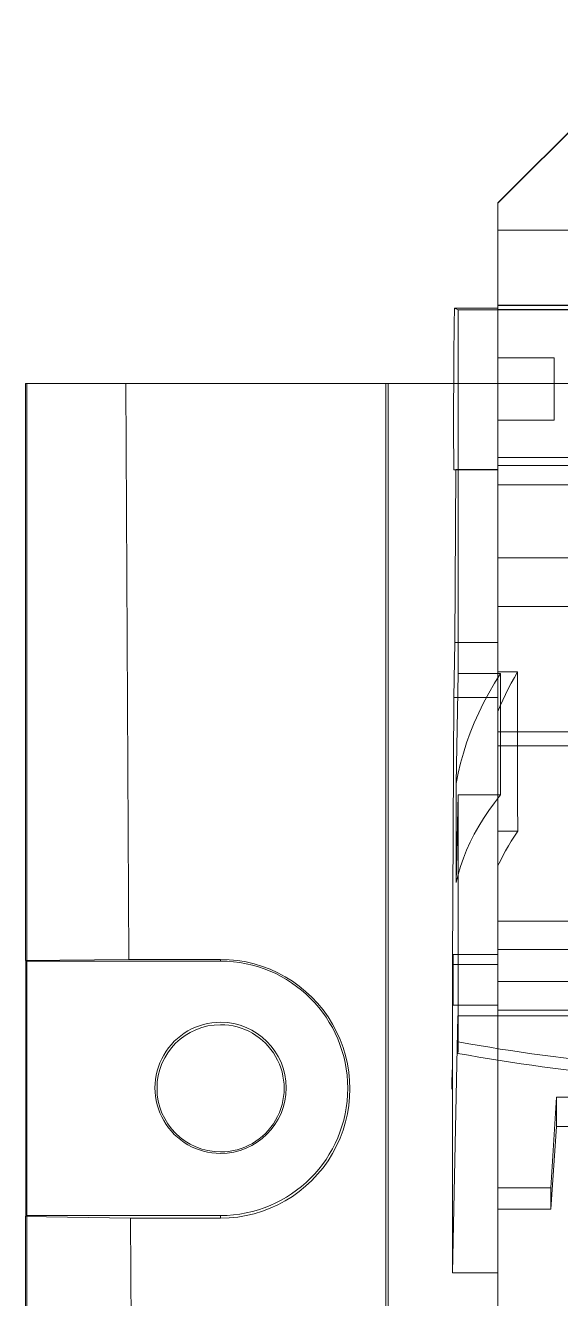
# Model space of a CAD drawing. Header units: millimetres. Extents: x 37984 to 70752, y 14140 to 37584.
# Drawn here: x 45855.2 to 45878.4, y 28320.4 to 28375.4 of the extents above; entities that cross this region are included whole.
import ezdxf

# ---------------------------------------------------------------- set-up
doc = ezdxf.new("R2010")
doc.units = ezdxf.units.MM
doc.set_wipeout_variables(frame=1)
doc.layers.add('000-PI-Oprema', color=30, linetype='Continuous', lineweight=5)

# ---------------------------------------------------------------- blocks, each defined once
blk = doc.blocks.new('DELTA IP 30 - 47506030')
at = {"layer": '000-PI-Oprema'}
for p, q in [((47255.943, 28606.653), (47255.943, 28636.044)), ((47252.497, 28608.374), (47252.497, 28634.374)), ((47255.737, 28634.374), (47255.737, 28608.374)), ((47255.749, 28634.374), (47255.749, 28608.374)), ((47255.922, 28608.374), (47255.922, 28634.374)), ((47243.648, 28616.046), (47251.321, 28608.374)), ((47243.659, 28616.046), (47251.332, 28608.374)), ((47258.015, 28608.374), (47258.015, 28610.799)), ((47258.015, 28610.799), (47258.015, 28608.374)), ((47251.321, 28608.374), (47251.332, 28608.374)), ((47251.332, 28608.374), (47252.497, 28608.374)), ((47252.497, 28608.374), (47252.497, 28608.374)), ((47252.497, 28608.374), (47252.497, 28608.374)), ((47255.921, 28608.374), (47252.497, 28608.374)), ((47255.865, 28608.374), (47255.865, 28608.295)), ((47255.865, 28606.499), (47255.865, 28608.374)), ((47255.865, 28608.295), (47255.865, 28608.217)), ((47255.865, 28608.217), (47255.865, 28608.139)), ((47255.865, 28608.139), (47255.865, 28608.061)), ((47255.865, 28608.061), (47255.865, 28607.982)), ((47255.922, 28608.374), (47255.921, 28608.374)), ((47255.865, 28607.982), (47255.865, 28607.904)), ((47255.865, 28607.904), (47255.865, 28607.67)), ((47255.865, 28607.67), (47255.865, 28607.436)), ((47255.865, 28607.436), (47255.865, 28607.202)), ((47255.865, 28607.202), (47255.865, 28606.967)), ((47255.865, 28606.967), (47255.865, 28606.733)), ((47255.865, 28606.733), (47255.865, 28606.499)), ((47255.943, 28606.653), (47255.865, 28606.499))]:
    blk.add_line(p, q, dxfattribs=at)
for start_param, end_param in [(3.137251, 3.137593), (3.137593, 3.142211)]:
    blk.add_ellipse((47259.365, 28606.486), major_axis=(3.5, -0.013), ratio=0.007926, start_param=start_param, end_param=end_param, dxfattribs=at)
blk.add_wipeout([(47259.125, 28642.892), (47320.16, 28642.779), (47320.16, 28587.934), (47259.125, 28587.933)]).dxf.layer = '000-PI-Oprema'
for p, q in [((47286.463, 28636.054), (47286.463, 28606.643)), ((47262.335, 28608.374), (47262.335, 28634.374)), ((47262.672, 28634.374), (47262.672, 28608.374)), ((47263.51, 28608.374), (47263.51, 28634.374)), ((47266.672, 28608.374), (47266.672, 28634.374)), ((47268.776, 28608.374), (47268.776, 28634.374)), ((47274.19, 28608.374), (47274.19, 28634.374)), ((47274.796, 28634.374), (47274.796, 28608.374)), ((47282.378, 28608.374), (47282.378, 28634.374)), ((47283.601, 28634.374), (47283.601, 28608.374)), ((47284.982, 28608.374), (47284.982, 28634.374)), ((47286.216, 28608.374), (47286.216, 28634.374)), ((47289.985, 28631.799), (47289.985, 28610.899)), ((47291.257, 28631.799), (47291.257, 28610.899)), ((47259.125, 28615.776), (47259.125, 28606.459)), ((47258.015, 28610.799), (47260.715, 28610.799)), ((47260.715, 28610.799), (47258.015, 28610.799)), ((47260.715, 28610.799), (47260.715, 28608.374)), ((47260.715, 28608.374), (47260.715, 28610.799)), ((47289.985, 28610.899), (47293.903, 28610.666)), ((47289.985, 28610.899), (47291.257, 28610.899)), ((47291.257, 28610.899), (47294.824, 28610.666)), ((47293.903, 28610.666), (47294.824, 28610.666)), ((47293.903, 28608.374), (47293.903, 28610.666)), ((47294.824, 28608.374), (47294.824, 28610.666)), ((47272.555, 28609.222), (47271.59, 28609.221)), ((47271.59, 28609.1), (47271.59, 28609.221)), ((47271.59, 28609.221), (47271.834, 28609.082)), ((47271.59, 28608.979), (47271.59, 28609.1)), ((47273.519, 28609.223), (47272.555, 28609.222)), ((47274.484, 28609.224), (47273.519, 28609.223)), ((47275.448, 28609.224), (47274.484, 28609.224)), ((47276.413, 28609.225), (47275.448, 28609.224)), ((47277.377, 28609.226), (47276.413, 28609.225)), ((47278.342, 28609.227), (47277.377, 28609.226)), ((47278.363, 28609.227), (47278.342, 28609.227)), ((47278.384, 28609.227), (47278.363, 28609.227)), ((47278.405, 28609.227), (47278.384, 28609.227)), ((47278.426, 28609.227), (47278.405, 28609.227)), ((47278.447, 28609.227), (47278.426, 28609.227)), ((47278.469, 28609.227), (47278.447, 28609.227)), ((47278.49, 28609.227), (47278.469, 28609.227)), ((47278.49, 28609.227), (47278.49, 28609.105)), ((47278.7, 28609.086), (47278.49, 28609.227)), ((47278.49, 28609.105), (47278.49, 28608.983)), ((47278.911, 28608.952), (47278.7, 28609.086)), ((47271.59, 28608.858), (47271.59, 28608.979)), ((47271.59, 28608.737), (47271.59, 28608.858)), ((47271.59, 28608.616), (47271.59, 28608.737)), ((47271.59, 28608.495), (47271.59, 28608.616)), ((47271.834, 28609.082), (47272.078, 28608.949)), ((47272.078, 28608.949), (47272.323, 28608.821)), ((47272.323, 28608.821), (47272.569, 28608.7)), ((47272.569, 28608.7), (47272.815, 28608.585)), ((47272.815, 28608.585), (47273.062, 28608.476)), ((47278.49, 28608.983), (47278.49, 28608.861)), ((47278.49, 28608.861), (47278.49, 28608.739)), ((47278.49, 28608.739), (47278.49, 28608.617)), ((47278.49, 28608.617), (47278.49, 28608.496)), ((47279.122, 28608.824), (47278.911, 28608.952)), ((47279.334, 28608.702), (47279.122, 28608.824)), ((47279.547, 28608.586), (47279.334, 28608.702)), ((47279.76, 28608.477), (47279.547, 28608.586)), ((47255.922, 28608.374), (47262.335, 28608.374)), ((47262.335, 28608.374), (47255.922, 28608.374)), ((47262.335, 28608.374), (47271.59, 28608.374)), ((47262.843, 28606.545), (47262.843, 28608.374)), ((47262.865, 28608.374), (47262.865, 28608.069)), ((47262.865, 28606.545), (47262.865, 28608.374)), ((47262.865, 28608.069), (47262.865, 28607.764)), ((47268.776, 28608.374), (47263.51, 28608.374)), ((47274.19, 28608.374), (47268.776, 28608.374)), ((47270.333, 28606.507), (47270.333, 28608.374)), ((47271.59, 28608.374), (47271.59, 28608.495)), ((47271.59, 28608.374), (47271.836, 28608.374)), ((47271.668, 28608.482), (47272.418, 28608.483)), ((47271.668, 28608.482), (47272.089, 28608.221)), ((47271.668, 28608.482), (47271.668, 28606.654)), ((47271.836, 28608.374), (47272.082, 28608.374)), ((47272.082, 28608.374), (47272.327, 28608.374)), ((47272.089, 28608.221), (47272.513, 28607.978)), ((47272.327, 28608.374), (47272.573, 28608.374)), ((47272.418, 28608.483), (47273.168, 28608.483)), ((47272.573, 28608.374), (47272.818, 28608.374)), ((47272.704, 28608.374), (47272.704, 28606.461)), ((47272.818, 28608.374), (47273.064, 28608.374)), ((47273.062, 28608.476), (47273.31, 28608.374)), ((47273.064, 28608.374), (47273.31, 28608.374)), ((47273.168, 28608.483), (47273.918, 28608.484)), ((47274.173, 28608.374), (47273.31, 28608.374)), ((47273.918, 28608.484), (47274.668, 28608.485)), ((47275.036, 28608.374), (47274.173, 28608.374)), ((47278.49, 28608.374), (47274.19, 28608.374)), ((47274.668, 28608.485), (47275.418, 28608.485)), ((47275.9, 28608.374), (47275.036, 28608.374)), ((47275.418, 28608.485), (47276.169, 28608.486)), ((47276.763, 28608.374), (47275.9, 28608.374)), ((47276.169, 28608.486), (47276.919, 28608.487)), ((47277.626, 28608.374), (47276.763, 28608.374)), ((47277.254, 28608.225), (47276.919, 28608.487)), ((47276.919, 28606.654), (47276.919, 28608.487)), ((47277.592, 28607.981), (47277.254, 28608.225)), ((47278.49, 28608.374), (47277.626, 28608.374)), ((47278.49, 28608.496), (47278.49, 28608.374)), ((47278.49, 28608.374), (47284.982, 28608.374)), ((47279.974, 28608.374), (47279.76, 28608.477)), ((47282.378, 28608.374), (47279.974, 28608.374)), ((47294.824, 28608.374), (47282.378, 28608.374)), ((47283.809, 28606.435), (47283.809, 28608.374)), ((47284.246, 28606.403), (47284.246, 28608.374)), ((47293.903, 28608.374), (47284.982, 28608.374)), ((47286.009, 28606.427), (47286.009, 28608.374)), ((47289.641, 28608.374), (47289.641, 28608.374)), ((47294.824, 28608.374), (47293.903, 28608.374)), ((47294.846, 28608.374), (47294.824, 28608.374)), ((47299.106, 28608.374), (47294.846, 28608.374)), ((47297.578, 28608.374), (47297.578, 28606.403)), ((47262.865, 28607.764), (47262.865, 28607.459)), ((47262.865, 28607.459), (47262.865, 28607.155)), ((47272.513, 28607.978), (47272.94, 28607.751)), ((47272.94, 28607.751), (47273.37, 28607.541)), ((47273.37, 28607.541), (47273.802, 28607.349)), ((47277.932, 28607.754), (47277.592, 28607.981)), ((47278.274, 28607.543), (47277.932, 28607.754)), ((47278.618, 28607.35), (47278.274, 28607.543)), ((47262.865, 28607.155), (47262.865, 28606.85)), ((47273.802, 28607.349), (47274.236, 28607.174)), ((47274.236, 28607.174), (47274.671, 28607.016)), ((47274.671, 28607.016), (47275.107, 28606.876)), ((47278.964, 28607.175), (47278.618, 28607.35)), ((47279.31, 28607.017), (47278.964, 28607.175)), ((47279.657, 28606.877), (47279.31, 28607.017)), ((47255.943, 28606.653), (47271.668, 28606.654)), ((47259.125, 28606.459), (47259.125, 28592.269)), ((47262.865, 28606.473), (47262.843, 28606.545)), ((47262.843, 28606.545), (47270.333, 28606.507)), ((47262.865, 28606.85), (47262.865, 28606.545)), ((47262.865, 28606.545), (47262.865, 28606.533)), ((47262.865, 28606.473), (47262.865, 28606.545)), ((47262.865, 28606.533), (47262.865, 28606.521)), ((47262.865, 28606.521), (47262.865, 28606.509)), ((47262.865, 28606.509), (47262.865, 28606.497)), ((47262.865, 28606.497), (47262.865, 28606.485)), ((47262.865, 28606.485), (47262.865, 28606.473)), ((47270.333, 28606.507), (47272.704, 28606.461)), ((47271.668, 28606.654), (47276.418, 28606.564)), ((47272.704, 28606.461), (47284.246, 28606.403)), ((47275.107, 28606.876), (47275.544, 28606.754)), ((47275.544, 28606.754), (47275.981, 28606.65)), ((47275.981, 28606.65), (47276.418, 28606.564)), ((47276.418, 28606.564), (47277.132, 28606.564)), ((47276.919, 28606.654), (47287.595, 28606.654)), ((47280.701, 28606.564), (47276.919, 28606.654)), ((47277.132, 28606.564), (47277.845, 28606.564)), ((47277.845, 28606.564), (47278.559, 28606.564)), ((47278.559, 28606.564), (47279.273, 28606.564)), ((47279.273, 28606.564), (47279.987, 28606.564)), ((47280.005, 28606.754), (47279.657, 28606.877)), ((47279.987, 28606.564), (47280.701, 28606.564)), ((47280.353, 28606.65), (47280.005, 28606.754)), ((47280.701, 28606.564), (47280.353, 28606.65)), ((47297.578, 28606.403), (47284.246, 28606.403)), ((47286.463, 28606.643), (47288.094, 28606.643)), ((47286.463, 28606.643), (47297.578, 28606.403)), ((47289.641, 28606.374), (47289.641, 28606.374)), ((47320.16, 28603.624), (47259.125, 28603.62)), ((47320.16, 28603.521), (47259.125, 28603.517)), ((47284.027, 28592.399), (47284.027, 28596.374)), ((47284.101, 28596.374), (47284.027, 28596.374)), ((47284.101, 28587.951), (47284.101, 28596.374)), ((47295.101, 28596.374), (47295.216, 28596.374)), ((47295.101, 28596.374), (47295.101, 28587.951)), ((47295.216, 28592.484), (47295.216, 28596.374)), ((47259.125, 28592.269), (47284.027, 28592.399)), ((47259.125, 28592.269), (47259.125, 28587.933)), ((47284.072, 28587.933), (47284.027, 28592.399)), ((47295.216, 28592.484), (47295.143, 28587.934)), ((47302.621, 28592.521), (47295.216, 28592.484)), ((47320.16, 28587.994), (47259.125, 28587.996)), ((47259.125, 28587.933), (47284.072, 28587.933)), ((47284.101, 28587.951), (47284.072, 28587.933)), ((47295.101, 28587.951), (47284.101, 28587.951)), ((47295.101, 28587.951), (47295.143, 28587.934)), ((47295.143, 28587.934), (47320.16, 28587.934))]:
    blk.add_line(p, q, dxfattribs=at)
blk.add_arc((47289.66, 28621.374), 15, 266.438, 269.9265, dxfattribs=at)
for centre, major_axis, ratio, start_param, end_param in [((47220.71, 28621.349), (0, -75.112), 0.908003, 1.373886, 1.570796), ((47221.212, 28621.349), (0, -75.112), 0.908003, 1.373744, 1.570796), ((47259.365, 28606.486), (3.5, -0.013), 0.007926, -3.140974, -0.004), ((47259.365, 28606.486), (3.5, -0.013), 0.007926, -0.004, 0.000029), ((47259.365, 28606.486), (3.5, -0.013), 0.007926, 0.000029, 0.002405), ((47284.909, 28606.431), (1.1, -0.004), 0.007926, 0.003792, 3.137593), ((47284.909, 28606.431), (1.1, -0.004), 0.007926, 3.137593, 3.142623), ((47284.909, 28606.431), (1.1, -0.004), 0.007926, -3.140562, -1.139193), ((47284.909, 28606.431), (1.1, -0.004), 0.007926, -1.139193, -0.004), ((47284.909, 28606.431), (1.1, -0.004), 0.007926, -0.004, 0.003792), ((46515.197, 28621.349), (-3606.708, 75.099), 0.000394, -1.786758, -1.786616), ((47289.622, 28596.374), (5.594, 0), 0.999993, 0, 3.141593), ((47289.601, 28596.374), (0, 5.5), 0.999993, -1.570796, 1.570796), ((47289.581, 28596.374), (-2.838, 0), 0.999993, 3.141593, 6.283185), ((47289.601, 28596.374), (0, -2.75), 0.999993, 1.570796, 4.712389), ((47289.581, 28596.374), (-2.838, 0), 0.999993, 0, 3.141593), ((47289.601, 28596.374), (0, -2.75), 0.999993, -1.570796, 1.570796)]:
    blk.add_ellipse(centre, major_axis=major_axis, ratio=ratio, start_param=start_param, end_param=end_param, dxfattribs=at)

msp = doc.modelspace()

# ---------------------------------------------------------------- block references
at = {"layer": '000-PI-Oprema', "rotation": 270}
msp.add_blockref('DELTA IP 30 - 47506030', (17267.27, 75619.046), dxfattribs=at)

doc.saveas('drawing.dxf')
